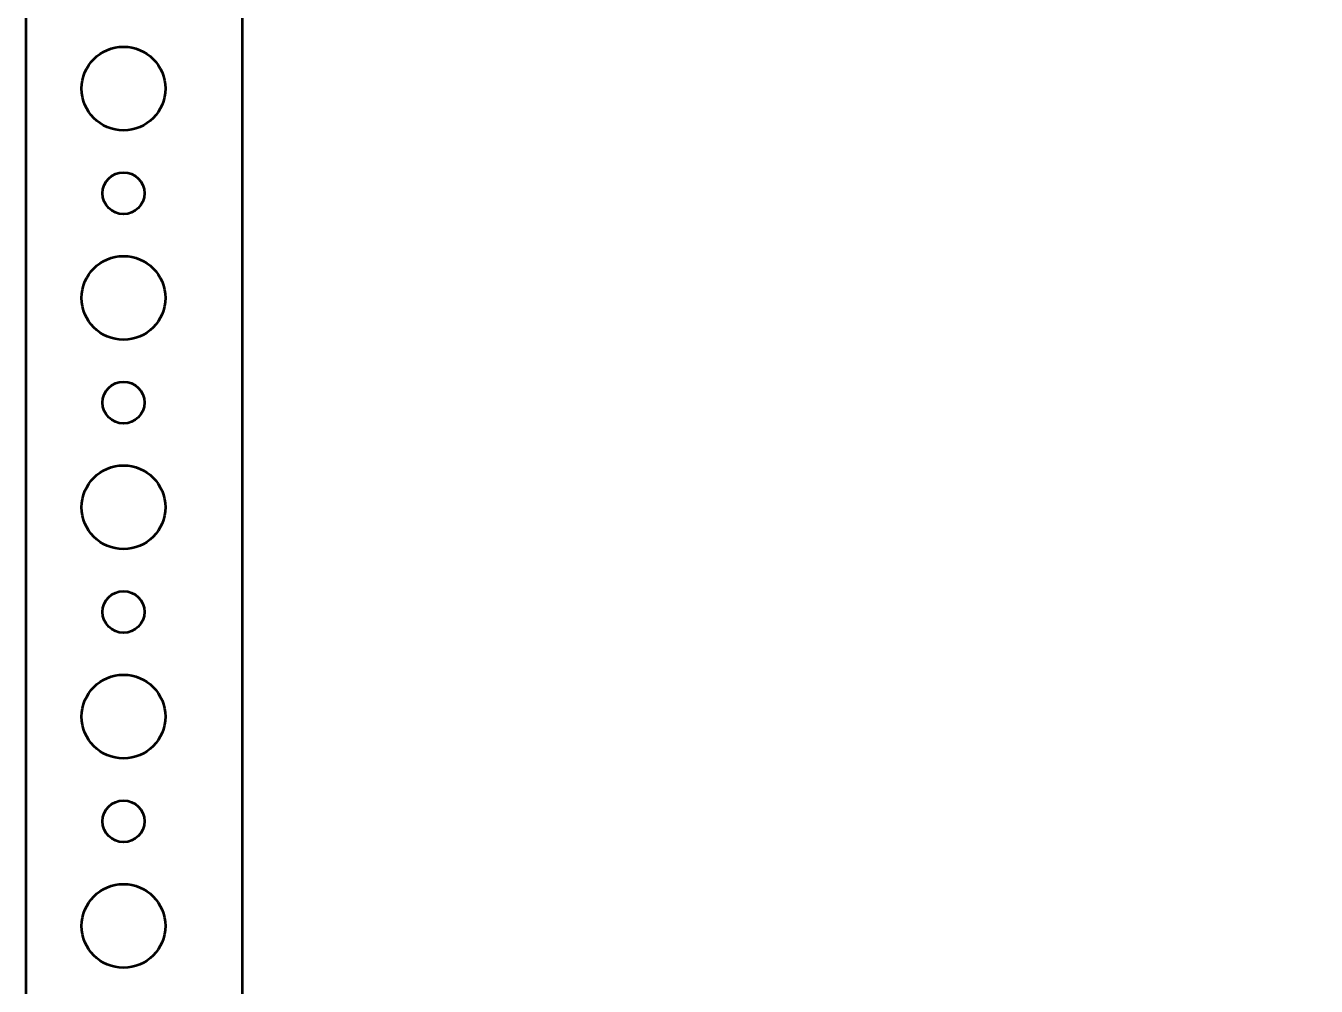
# Model space of a CAD drawing. Header units: centimetres. Extents: x -73 to 73, y -61 to 74.
# Drawn here: x -53.95 to -44.7, y -50.68 to -43.8 of the extents above; entities that cross this region are included whole.
import ezdxf

# ---------------------------------------------------------------- set-up
doc = ezdxf.new("R2010")
doc.units = ezdxf.units.CM
doc.header["$MEASUREMENT"] = 0
doc.layers.add('Layer 1', color=7, linetype='Continuous')

msp = doc.modelspace()

# ---------------------------------------------------------------- linework, layer by layer
at = {"layer": 'Layer 1', "color": 4, "lineweight": 53}
msp.add_lwpolyline([(-52.4, -55.5), (-37.6, -55.5), (-37.6, -34.5), (-52.4, -34.5), (-52.4, -55.5)], close=True, dxfattribs=at)
at = {"layer": 'Layer 1', "lineweight": 53}
for centre, major_axis in [((-53.24999, -44.25001), (0, 0.30001)), ((-53.25, -45), (0, 0.15)), ((-53.24999, -45.75001), (0, 0.30001)), ((-53.25, -46.5), (0, 0.15)), ((-53.24999, -47.25001), (0, 0.30001)), ((-53.25, -48), (0, 0.15)), ((-53.24999, -48.75001), (0, 0.30001)), ((-53.25, -49.5), (0, 0.15)), ((-53.24999, -50.25001), (0, 0.30001))]:
    msp.add_ellipse(centre, major_axis=major_axis, ratio=1, dxfattribs=at)
msp.add_open_spline([(-53.95, -56.45), (-53.95, -56.45), (-53.95, -32.05), (-53.95, -32.05), (-53.95, -32.05), (-53.95, -31.77386), (-53.72614, -31.55), (-53.45, -31.55), (-53.45, -31.55), (-53.45, -31.55), (-36.55, -31.55), (-36.55, -31.55), (-36.55, -31.55), (-36.27386, -31.55), (-36.05, -31.77386), (-36.05, -32.05), (-36.05, -32.05), (-36.05, -32.05), (-36.05, -56.45), (-36.05, -56.45), (-36.05, -56.45), (-36.05, -56.72614), (-36.27386, -56.95), (-36.55, -56.95), (-36.55, -56.95), (-36.55, -56.95), (-53.45, -56.95), (-53.45, -56.95), (-53.45, -56.95), (-53.72614, -56.95), (-53.95, -56.72614), (-53.95, -56.45)], degree=3, knots=[0, 0, 0, 0, 0.1111111, 0.1111111, 0.1111111, 0.1111111, 0.2222222, 0.2222222, 0.2222222, 0.2222222, 0.3333333, 0.3333333, 0.3333333, 0.3333333, 0.4444444, 0.4444444, 0.4444444, 0.4444444, 0.5555556, 0.5555556, 0.5555556, 0.5555556, 0.6666667, 0.6666667, 0.6666667, 0.6666667, 0.7777778, 0.7777778, 0.7777778, 0.7777778, 1, 1, 1, 1], dxfattribs=at)

doc.saveas('drawing.dxf')
